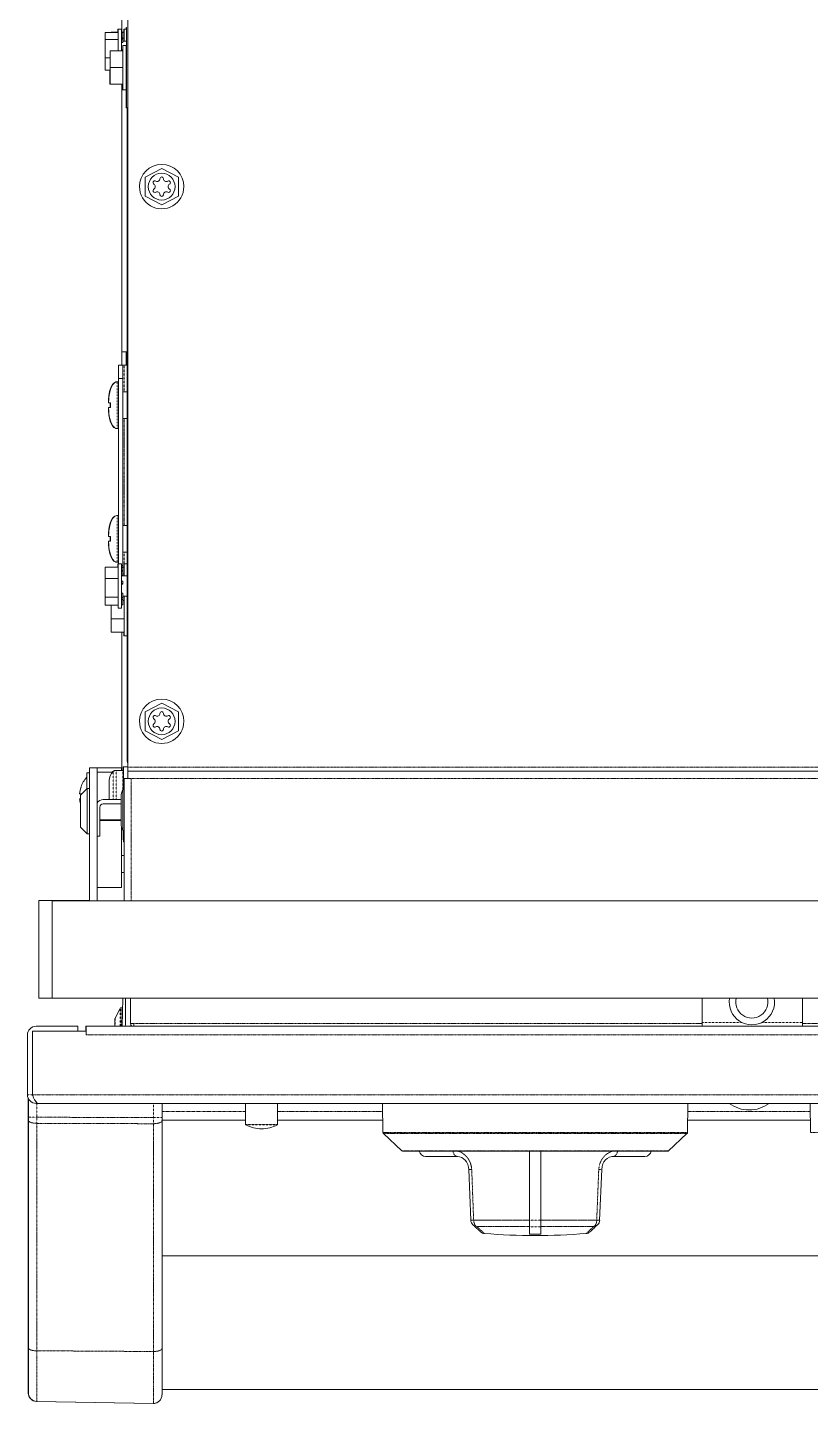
# Model space of a CAD drawing. Header units: millimetres. Extents: x 60499 to 556746, y 248297 to 497145.
# Drawn here: x 155052 to 161204, y 472501 to 483307 of the extents above; entities that cross this region are included whole.
import ezdxf

# ---------------------------------------------------------------- set-up
doc = ezdxf.new("R2010")
doc.units = ezdxf.units.MM
doc.linetypes.add('PHANTOM', pattern=[20, 10, -2, 2, -2, 2, -2])

msp = doc.modelspace()

# ---------------------------------------------------------------- linework, layer by layer
at = {"color": 7, "lineweight": 13, "ltscale": 0.03937}
for p, q in [((155841, 477497), (155841, 489141)), ((155841, 477497), (155841, 489141)), ((155794, 483269), (155794, 485513)), ((155794, 480760), (155794, 482861)), ((155835, 480655), (155835, 482677)), ((155836, 478052), (155836, 482677)), ((155768, 480550), (155768, 479094)), ((155801, 479081), (155801, 480550)), ((155794, 477473), (155794, 478557)), ((155539, 477493), (155539, 476452)), ((155598, 476448), (155598, 477493)), ((155811, 476448), (155811, 477408)), ((155841, 477467), (178970, 477467)), ((155140, 476452), (155140, 475684)), ((155245, 475684), (155245, 476452)), ((155245, 476448), (155245, 475684)), ((155245, 476448), (179600, 476448)), ((155245, 475684), (179600, 475684)), ((155512, 475464), (179366, 475464)), ((155120, 474858), (179756, 474858)), ((155058, 472938), (155058, 474725)), ((155059, 472938), (155059, 474725)), ((156109, 474722), (156109, 472933)), ((157017, 474725), (157843, 474725)), ((160239, 474725), (161202, 474725)), ((158002, 474482), (160080, 474482)), ((178785, 473661), (156109, 473661)), ((178785, 472611), (156109, 472611)), ((178784, 472611), (156109, 472611)), ((155123, 472517), (156040, 472501)), ((155124, 472517), (156041, 472501))]:
    msp.add_line(p, q, dxfattribs=at)
at = {"color": 7, "lineweight": 13, "ltscale": 0.001613}
for p, q in [((155661, 483213), (155661, 483267)), ((155662, 483213), (155662, 483267))]:
    msp.add_line(p, q, dxfattribs=at)
at = {"color": 7, "lineweight": 13, "ltscale": 4.93508e-05}
for p, q in [((155662, 483267), (155661, 483267)), ((155710, 483268), (155708, 483268)), ((155828, 483307), (155829, 483307)), ((155662, 483068), (155661, 483068)), ((155700, 482861), (155699, 482861)), ((155828, 482677), (155829, 482677)), ((155662, 479069), (155661, 479069)), ((155710, 479070), (155708, 479070)), ((155836, 478051), (155835, 478051))]:
    msp.add_line(p, q, dxfattribs=at)
at = {"color": 7, "lineweight": 13, "ltscale": 0.003}
for p, q in [((155763, 483267), (155662, 483267)), ((155763, 483213), (155662, 483213)), ((155801, 483123), (155700, 483123)), ((155801, 482992), (155700, 482992)), ((155801, 482861), (155700, 482861)), ((155763, 479069), (155662, 479069)), ((155763, 478980), (155662, 478980)), ((155763, 478834), (155662, 478834)), ((155763, 478771), (155662, 478771)), ((155810, 478662), (155710, 478662)), ((155809, 478557), (155708, 478557)), ((155810, 478557), (155710, 478557))]:
    msp.add_line(p, q, dxfattribs=at)
at = {"color": 7, "lineweight": 13, "ltscale": 4.42144e-05}
msp.add_line((155708, 483267), (155708, 483268), dxfattribs=at)
at = {"color": 7, "lineweight": 13, "ltscale": 5.15435e-05}
msp.add_line((155710, 483267), (155710, 483269), dxfattribs=at)
at = {"color": 7, "lineweight": 13, "ltscale": 0.001592}
for p, q in [((155763, 483269), (155710, 483269)), ((155763, 479070), (155710, 479070))]:
    msp.add_line(p, q, dxfattribs=at)
at = {"color": 7, "lineweight": 13, "ltscale": 0.000725093}
msp.add_line((155761, 483293), (155761, 483269), dxfattribs=at)
at = {"color": 7, "lineweight": 13, "ltscale": 4.89603e-05}
for p, q in [((155763, 483293), (155761, 483293)), ((155810, 483295), (155809, 483295)), ((155662, 483213), (155661, 483213)), ((155763, 479094), (155761, 479094)), ((155662, 478980), (155661, 478980)), ((155662, 478834), (155661, 478834)), ((155710, 478661), (155708, 478661))]:
    msp.add_line(p, q, dxfattribs=at)
at = {"color": 7, "lineweight": 13, "ltscale": 0.005074}
msp.add_line((155763, 483293), (155763, 483123), dxfattribs=at)
at = {"color": 7, "lineweight": 13, "ltscale": 0.000762489}
for p, q in [((155789, 483293), (155763, 483293)), ((155827, 483166), (155801, 483166)), ((155827, 482818), (155801, 482818)), ((155789, 479094), (155763, 479094)), ((155836, 479096), (155810, 479096)), ((155789, 478747), (155763, 478747)), ((155834, 478530), (155809, 478530)), ((155836, 478530), (155810, 478530))]:
    msp.add_line(p, q, dxfattribs=at)
at = {"color": 7, "lineweight": 13, "ltscale": 1.36969e-05}
for p, q in [((155789, 483293), (155789, 483293)), ((155836, 479096), (155836, 479096))]:
    msp.add_line(p, q, dxfattribs=at)
at = {"color": 7, "lineweight": 13, "ltscale": 0.001778}
for p, q in [((155789, 483233), (155789, 483293)), ((155836, 479036), (155836, 479096))]:
    msp.add_line(p, q, dxfattribs=at)
at = {"color": 7, "lineweight": 13, "ltscale": 0.000645074}
for p, q in [((155810, 483269), (155789, 483269)), ((155810, 479070), (155789, 479070))]:
    msp.add_line(p, q, dxfattribs=at)
at = {"color": 7, "lineweight": 13, "ltscale": 0.000375012}
for p, q in [((155789, 483267), (155801, 483267)), ((155801, 483267), (155789, 483267)), ((155789, 483225), (155801, 483225)), ((155801, 483223), (155789, 483223)), ((155789, 483216), (155801, 483216)), ((155789, 483189), (155801, 483189)), ((155801, 483131), (155789, 483131)), ((155789, 479067), (155801, 479067)), ((155801, 479042), (155789, 479042)), ((155789, 479038), (155801, 479038)), ((155789, 479005), (155801, 479005)), ((155801, 478959), (155789, 478959)), ((155789, 478940), (155801, 478940)), ((155789, 478935), (155801, 478935)), ((155801, 478865), (155789, 478865)), ((155789, 478831), (155801, 478831)), ((155801, 478816), (155789, 478816)), ((155789, 478774), (155801, 478774))]:
    msp.add_line(p, q, dxfattribs=at)
at = {"color": 7, "lineweight": 13, "ltscale": 0.003282}
msp.add_line((155789, 483123), (155789, 483233), dxfattribs=at)
at = {"color": 7, "lineweight": 13, "ltscale": 0.001247}
msp.add_line((155801, 483267), (155801, 483225), dxfattribs=at)
at = {"color": 7, "lineweight": 13, "ltscale": 1.56192e-06}
msp.add_line((155801, 483267), (155801, 483267), dxfattribs=at)
at = {"color": 7, "lineweight": 13, "ltscale": 0.000237052}
for p, q in [((155809, 483295), (155809, 483287)), ((155810, 483295), (155810, 483287))]:
    msp.add_line(p, q, dxfattribs=at)
at = {"color": 7, "lineweight": 13, "ltscale": 0.000550037}
msp.add_line((155809, 483269), (155809, 483287), dxfattribs=at)
at = {"color": 7, "lineweight": 13, "ltscale": 0.00056034}
msp.add_line((155829, 483295), (155810, 483295), dxfattribs=at)
at = {"color": 7, "lineweight": 13, "ltscale": 0.002637}
msp.add_line((155810, 483199), (155810, 483287), dxfattribs=at)
at = {"color": 7, "lineweight": 13, "ltscale": 0.000331368}
msp.add_line((155828, 483307), (155828, 483295), dxfattribs=at)
at = {"color": 7, "lineweight": 13, "ltscale": 0.01875}
msp.add_line((155829, 483307), (155829, 482677), dxfattribs=at)
at = {"color": 7, "lineweight": 13, "ltscale": 0.00429}
for p, q in [((155661, 483068), (155661, 483213)), ((155662, 483069), (155662, 483213))]:
    msp.add_line(p, q, dxfattribs=at)
at = {"color": 7, "lineweight": 13, "ltscale": 0.0039}
for p, q in [((155700, 482992), (155700, 483123)), ((155700, 482861), (155700, 482992))]:
    msp.add_line(p, q, dxfattribs=at)
at = {"color": 7, "lineweight": 13, "ltscale": 4.86599e-05}
msp.add_line((155801, 483225), (155801, 483223), dxfattribs=at)
at = {"color": 7, "lineweight": 13, "ltscale": 0.000269732}
for p, q in [((155810, 483224), (155801, 483224)), ((155810, 479016), (155801, 479016))]:
    msp.add_line(p, q, dxfattribs=at)
at = {"color": 7, "lineweight": 13, "ltscale": 0.000216386}
msp.add_line((155801, 483223), (155801, 483216), dxfattribs=at)
at = {"color": 7, "lineweight": 13, "ltscale": 0.000817126}
msp.add_line((155801, 483189), (155801, 483216), dxfattribs=at)
at = {"color": 7, "lineweight": 13, "ltscale": 0.000830072}
msp.add_line((155801, 483199), (155829, 483199), dxfattribs=at)
at = {"color": 7, "lineweight": 13, "ltscale": 0.01035}
msp.add_line((155801, 483166), (155801, 482818), dxfattribs=at)
at = {"color": 7, "lineweight": 13, "ltscale": 0.001516}
msp.add_line((155827, 483115), (155827, 483166), dxfattribs=at)
at = {"color": 7, "lineweight": 13, "ltscale": 7.50024e-05}
for p, q in [((155827, 483140), (155829, 483140)), ((155829, 483103), (155827, 483103)), ((155827, 483096), (155829, 483096)), ((155827, 483067), (155829, 483067)), ((155829, 483013), (155827, 483013)), ((155827, 482992), (155829, 482992)), ((155829, 482923), (155827, 482923)), ((155827, 482887), (155829, 482887)), ((155827, 482886), (155829, 482886)), ((155827, 482844), (155829, 482844))]:
    msp.add_line(p, q, dxfattribs=at)
at = {"color": 7, "lineweight": 13, "ltscale": 0.00288}
for p, q in [((155661, 482972), (155661, 483068)), ((155662, 482972), (155662, 483069))]:
    msp.add_line(p, q, dxfattribs=at)
at = {"color": 7, "lineweight": 13, "ltscale": 0.00113}
for p, q in [((155700, 483069), (155662, 483069)), ((155699, 482972), (155661, 482972)), ((155700, 482972), (155662, 482972))]:
    msp.add_line(p, q, dxfattribs=at)
at = {"color": 7, "lineweight": 13, "ltscale": 0.003659}
for p, q in [((155827, 482992), (155827, 483115)), ((155827, 482869), (155827, 482992))]:
    msp.add_line(p, q, dxfattribs=at)
at = {"color": 7, "lineweight": 13, "ltscale": 0.003316}
msp.add_line((155699, 482861), (155699, 482972), dxfattribs=at)
at = {"color": 7, "lineweight": 13, "ltscale": 0.001282}
msp.add_line((155799, 482861), (155799, 482818), dxfattribs=at)
at = {"color": 7, "lineweight": 13, "ltscale": 0.000762519}
msp.add_line((155825, 482818), (155799, 482818), dxfattribs=at)
at = {"color": 7, "lineweight": 13, "ltscale": 7.80962e-06}
msp.add_line((155825, 482818), (155825, 482818), dxfattribs=at)
at = {"color": 7, "lineweight": 13, "ltscale": 0.001515}
msp.add_line((155827, 482818), (155827, 482869), dxfattribs=at)
at = {"color": 7, "lineweight": 13, "ltscale": 2.60421e-05}
msp.add_line((155827, 482844), (155828, 482844), dxfattribs=at)
at = {"color": 7, "lineweight": 13, "ltscale": 0.004982}
msp.add_line((155828, 482844), (155828, 482677), dxfattribs=at)
at = {"color": 7, "lineweight": 13, "ltscale": 0.000345215}
msp.add_line((155829, 482677), (155841, 482677), dxfattribs=at)
at = {"color": 7, "lineweight": 13, "ltscale": 0.004405}
for p, q in [((156106, 482200), (155975, 482131)), ((156237, 482131), (156106, 482200)), ((155975, 482131), (155975, 481983)), ((155975, 482131), (155975, 481983)), ((156237, 481983), (156237, 482131)), ((155975, 481983), (156106, 481914)), ((156106, 481914), (156237, 481983)), ((156106, 478000), (155975, 477932)), ((156237, 477932), (156106, 478000)), ((155975, 477932), (155975, 477784)), ((155975, 477932), (155975, 477784)), ((156237, 477784), (156237, 477932)), ((155975, 477784), (156106, 477715)), ((156106, 477715), (156237, 477784))]:
    msp.add_line(p, q, dxfattribs=at)
at = {"color": 7, "lineweight": 13, "ltscale": 0.003125}
for p, q in [((155794, 480760), (155794, 480655)), ((155827, 480760), (155827, 480655)), ((155768, 480655), (155768, 480550)), ((155801, 480655), (155801, 480550)), ((155788, 477161), (155788, 477266)), ((155788, 477161), (155788, 477056)), ((155245, 476452), (155140, 476452)), ((155140, 475684), (155245, 475684))]:
    msp.add_line(p, q, dxfattribs=at)
at = {"color": 7, "lineweight": 13, "ltscale": 0.001225}
msp.add_line((155835, 480760), (155794, 480760), dxfattribs=at)
at = {"color": 7, "lineweight": 13, "ltscale": 0.000989989}
for p, q in [((155768, 480655), (155801, 480655)), ((155768, 480550), (155801, 480550))]:
    msp.add_line(p, q, dxfattribs=at)
at = {"color": 7, "lineweight": 13, "ltscale": 0.000256276}
msp.add_line((155810, 480655), (155801, 480655), dxfattribs=at)
at = {"color": 7, "lineweight": 13, "ltscale": 0.000791925}
msp.add_line((155836, 480655), (155810, 480655), dxfattribs=at)
at = {"color": 7, "linetype": 'PHANTOM', "lineweight": 13, "ltscale": 0.00625}
msp.add_line((155810, 480445), (155810, 480655), dxfattribs=at)
at = {"color": 7, "lineweight": 13, "ltscale": 1.4598e-05}
for p, q in [((155702, 480464), (155702, 480464)), ((155703, 480464), (155704, 480464)), ((155702, 480216), (155702, 480216)), ((155704, 480217), (155703, 480217)), ((155702, 479414), (155702, 479414)), ((155703, 479415), (155704, 479415)), ((155702, 479167), (155702, 479167)), ((155704, 479167), (155703, 479167))]:
    msp.add_line(p, q, dxfattribs=at)
at = {"color": 7, "lineweight": 13, "ltscale": 0.0003572}
for p, q in [((155768, 480524), (155756, 480524)), ((155768, 480157), (155756, 480157)), ((155768, 479474), (155756, 479474)), ((155768, 479107), (155756, 479107))]:
    msp.add_line(p, q, dxfattribs=at)
at = {"color": 7, "linetype": 'PHANTOM', "lineweight": 13, "ltscale": 0.010925}
for p, q in [((155756, 480524), (155756, 480157)), ((155756, 479474), (155756, 479107))]:
    msp.add_line(p, q, dxfattribs=at)
at = {"color": 7, "lineweight": 13, "ltscale": 0.001048}
for p, q in [((155801, 480445), (155836, 480445)), ((155801, 480236), (155836, 480236)), ((155801, 479396), (155836, 479396)), ((155801, 479186), (155836, 479186))]:
    msp.add_line(p, q, dxfattribs=at)
at = {"color": 7, "lineweight": 13, "ltscale": 4.93808e-05}
msp.add_line((155687, 480359), (155689, 480359), dxfattribs=at)
at = {"color": 7, "lineweight": 13, "ltscale": 4.89903e-05}
for p, q in [((155689, 480321), (155687, 480321)), ((155689, 479272), (155687, 479272))]:
    msp.add_line(p, q, dxfattribs=at)
at = {"color": 7, "lineweight": 13, "ltscale": 0.000445929}
for p, q in [((155689, 480359), (155704, 480359)), ((155704, 480322), (155689, 480322)), ((155689, 479310), (155704, 479310)), ((155704, 479272), (155689, 479272))]:
    msp.add_line(p, q, dxfattribs=at)
at = {"color": 7, "linetype": 'PHANTOM', "lineweight": 13, "ltscale": 0.03937}
for p, q in [((155810, 479396), (155810, 480236)), ((155811, 477408), (155811, 476448)), ((178969, 477497), (155841, 477497)), ((155867, 477408), (178944, 477408)), ((155867, 477408), (155867, 476448)), ((160353, 475484), (155888, 475484)), ((173737, 475484), (161140, 475484)), ((155512, 475395), (179366, 475395)), ((155092, 474926), (179785, 474926)), ((156041, 474746), (155124, 474749)), ((155124, 472915), (155124, 474701)), ((156041, 474698), (155124, 474701)), ((156041, 474698), (156041, 472909)), ((157017, 474793), (157842, 474793)), ((160240, 474793), (161201, 474793)), ((160237, 474630), (157844, 474630)), ((160233, 474621), (157848, 474621)), ((163597, 474630), (161204, 474630)), ((157993, 474486), (160088, 474486)), ((155124, 472915), (156041, 472909))]:
    msp.add_line(p, q, dxfattribs=at)
at = {"color": 7, "linetype": 'PHANTOM', "lineweight": 13, "ltscale": 9.0111e-06}
for p, q in [((155754, 480157), (155754, 480157)), ((155754, 479107), (155754, 479107))]:
    msp.add_line(p, q, dxfattribs=at)
at = {"color": 7, "lineweight": 13, "ltscale": 0.000406551}
for p, q in [((155768, 480157), (155754, 480157)), ((155768, 479107), (155754, 479107))]:
    msp.add_line(p, q, dxfattribs=at)
at = {"color": 7, "lineweight": 13, "ltscale": 4.9381e-05}
msp.add_line((155687, 479309), (155689, 479309), dxfattribs=at)
at = {"color": 7, "linetype": 'PHANTOM', "lineweight": 13, "ltscale": 0.003447}
msp.add_line((155810, 479070), (155810, 479186), dxfattribs=at)
at = {"color": 7, "lineweight": 13, "ltscale": 0.002664}
for p, q in [((155661, 478980), (155661, 479069)), ((155662, 478980), (155662, 479069))]:
    msp.add_line(p, q, dxfattribs=at)
at = {"color": 7, "lineweight": 13, "ltscale": 8.04991e-06}
msp.add_line((155708, 479069), (155708, 479070), dxfattribs=at)
at = {"color": 7, "lineweight": 13, "ltscale": 1.52588e-05}
msp.add_line((155710, 479069), (155710, 479070), dxfattribs=at)
at = {"color": 7, "lineweight": 13, "ltscale": 0.00071452}
msp.add_line((155761, 479094), (155761, 479070), dxfattribs=at)
at = {"color": 7, "lineweight": 13, "ltscale": 0.001054}
for p, q in [((155763, 479094), (155763, 479059)), ((155789, 479059), (155789, 479094))]:
    msp.add_line(p, q, dxfattribs=at)
at = {"color": 7, "lineweight": 13, "ltscale": 0.009296}
msp.add_line((155763, 478747), (155763, 479059), dxfattribs=at)
at = {"color": 7, "lineweight": 13, "ltscale": 0.000372218}
msp.add_line((155789, 479081), (155801, 479081), dxfattribs=at)
at = {"color": 7, "lineweight": 13, "ltscale": 0.00342}
msp.add_line((155789, 478944), (155789, 479059), dxfattribs=at)
at = {"color": 7, "lineweight": 13, "ltscale": 0.000322237}
msp.add_line((155801, 479081), (155801, 479070), dxfattribs=at)
at = {"color": 7, "lineweight": 13, "ltscale": 0.000727976}
msp.add_line((155801, 479067), (155801, 479042), dxfattribs=at)
at = {"color": 7, "lineweight": 13, "ltscale": 0.000127357}
msp.add_line((155801, 479042), (155801, 479038), dxfattribs=at)
at = {"color": 7, "lineweight": 13, "ltscale": 0.000995426}
msp.add_line((155801, 479038), (155801, 479005), dxfattribs=at)
at = {"color": 7, "lineweight": 13, "ltscale": 0.002874}
msp.add_line((155810, 479096), (155810, 479000), dxfattribs=at)
at = {"color": 7, "lineweight": 13, "ltscale": 1.28558e-05}
for p, q in [((155836, 479070), (155836, 479070)), ((155836, 479070), (155836, 479070)), ((155836, 479028), (155836, 479028)), ((155836, 479026), (155836, 479026)), ((155836, 479019), (155836, 479019))]:
    msp.add_line(p, q, dxfattribs=at)
at = {"color": 7, "lineweight": 13, "ltscale": 0.001083}
msp.add_line((155836, 479000), (155836, 479036), dxfattribs=at)
at = {"color": 7, "lineweight": 13, "ltscale": 0.004344}
for p, q in [((155661, 478834), (155661, 478980)), ((155662, 478834), (155662, 478980))]:
    msp.add_line(p, q, dxfattribs=at)
at = {"color": 7, "lineweight": 13, "ltscale": 0.00142}
msp.add_line((155789, 479000), (155836, 479000), dxfattribs=at)
at = {"color": 7, "lineweight": 13, "ltscale": 0.003831}
msp.add_line((155789, 478815), (155789, 478944), dxfattribs=at)
at = {"color": 7, "lineweight": 13, "ltscale": 0.00014622}
msp.add_line((155801, 479000), (155801, 479005), dxfattribs=at)
at = {"color": 7, "lineweight": 13, "ltscale": 0.000540305}
msp.add_line((155801, 478959), (155801, 478940), dxfattribs=at)
at = {"color": 7, "lineweight": 13, "ltscale": 0.000169288}
msp.add_line((155801, 478940), (155801, 478935), dxfattribs=at)
at = {"color": 7, "lineweight": 13, "ltscale": 0.001868}
for p, q in [((155661, 478771), (155661, 478834)), ((155662, 478771), (155662, 478834))]:
    msp.add_line(p, q, dxfattribs=at)
at = {"color": 7, "lineweight": 13, "ltscale": 0.001998}
msp.add_line((155789, 478748), (155789, 478815), dxfattribs=at)
at = {"color": 7, "lineweight": 13, "ltscale": 0.001003}
msp.add_line((155801, 478865), (155801, 478831), dxfattribs=at)
at = {"color": 7, "lineweight": 13, "ltscale": 0.001045}
msp.add_line((155801, 478841), (155836, 478841), dxfattribs=at)
at = {"color": 7, "lineweight": 13, "ltscale": 0.00045464}
msp.add_line((155801, 478831), (155801, 478816), dxfattribs=at)
at = {"color": 7, "lineweight": 13, "ltscale": 0.001244}
msp.add_line((155801, 478816), (155801, 478774), dxfattribs=at)
at = {"color": 7, "lineweight": 13, "ltscale": 0.000269912}
msp.add_line((155810, 478807), (155801, 478807), dxfattribs=at)
at = {"color": 7, "lineweight": 13, "ltscale": 0.009247}
msp.add_line((155810, 478530), (155810, 478841), dxfattribs=at)
at = {"color": 7, "lineweight": 13, "ltscale": 0.001675}
msp.add_line((155836, 478785), (155836, 478841), dxfattribs=at)
at = {"color": 7, "lineweight": 13, "ltscale": 1.26756e-05}
for p, q in [((155836, 478805), (155836, 478805)), ((155836, 478798), (155836, 478798)), ((155836, 478796), (155836, 478796)), ((155836, 478784), (155836, 478784)), ((155836, 478773), (155836, 478773)), ((155836, 478753), (155836, 478753)), ((155836, 478687), (155836, 478687)), ((155836, 478660), (155836, 478660)), ((155836, 478625), (155836, 478625)), ((155836, 478613), (155836, 478613)), ((155836, 478573), (155836, 478573)), ((155836, 478562), (155836, 478562))]:
    msp.add_line(p, q, dxfattribs=at)
at = {"color": 7, "lineweight": 13, "ltscale": 0.001457}
msp.add_line((155710, 478771), (155661, 478771), dxfattribs=at)
at = {"color": 7, "lineweight": 13, "ltscale": 0.003275}
msp.add_line((155708, 478661), (155708, 478771), dxfattribs=at)
at = {"color": 7, "lineweight": 13, "ltscale": 0.003268}
msp.add_line((155710, 478662), (155710, 478771), dxfattribs=at)
at = {"color": 7, "lineweight": 13, "ltscale": 4.76987e-05}
msp.add_line((155789, 478747), (155789, 478748), dxfattribs=at)
at = {"color": 7, "lineweight": 13, "ltscale": 0.003945}
msp.add_line((155836, 478652), (155836, 478785), dxfattribs=at)
at = {"color": 7, "lineweight": 13, "ltscale": 0.003109}
for p, q in [((155708, 478557), (155708, 478661)), ((155710, 478557), (155710, 478662))]:
    msp.add_line(p, q, dxfattribs=at)
at = {"color": 7, "lineweight": 13, "ltscale": 0.003038}
msp.add_line((155836, 478550), (155836, 478652), dxfattribs=at)
at = {"color": 7, "lineweight": 13, "ltscale": 1.25254e-05}
msp.add_line((155836, 478625), (155836, 478625), dxfattribs=at)
at = {"color": 7, "lineweight": 13, "ltscale": 0.000802468}
msp.add_line((155809, 478530), (155809, 478557), dxfattribs=at)
at = {"color": 7, "lineweight": 13, "ltscale": 7.92976e-06}
msp.add_line((155834, 478530), (155834, 478530), dxfattribs=at)
at = {"color": 7, "lineweight": 13, "ltscale": 0.014261}
msp.add_line((155835, 478051), (155835, 478530), dxfattribs=at)
at = {"color": 7, "lineweight": 13, "ltscale": 0.000588485}
msp.add_line((155836, 478530), (155836, 478550), dxfattribs=at)
at = {"color": 7, "lineweight": 13, "ltscale": 0.013344}
for p, q in [((155835, 477603), (155835, 478051)), ((155836, 477603), (155836, 478052))]:
    msp.add_line(p, q, dxfattribs=at)
at = {"color": 7, "lineweight": 13, "ltscale": 0.00013018}
msp.add_line((155841, 478052), (155836, 478052), dxfattribs=at)
at = {"color": 7, "lineweight": 13, "ltscale": 0.004899}
msp.add_line((155836, 477882), (155836, 477717), dxfattribs=at)
at = {"color": 7, "lineweight": 13, "ltscale": 0.005036}
msp.add_line((155836, 477717), (155836, 477548), dxfattribs=at)
at = {"color": 7, "lineweight": 13, "ltscale": 0.000136128}
msp.add_line((155836, 477548), (155836, 477543), dxfattribs=at)
at = {"color": 7, "lineweight": 13, "ltscale": 0.003787}
msp.add_line((155517, 477454), (155517, 477327), dxfattribs=at)
at = {"color": 7, "lineweight": 13, "ltscale": 0.000675021}
msp.add_line((155539, 477454), (155517, 477454), dxfattribs=at)
at = {"color": 7, "lineweight": 13, "ltscale": 0.00175}
msp.add_line((155539, 477493), (155598, 477493), dxfattribs=at)
at = {"color": 7, "lineweight": 13, "ltscale": 0.003663}
msp.add_line((155539, 477454), (155539, 477331), dxfattribs=at)
at = {"color": 7, "lineweight": 13, "ltscale": 0.00575}
for p, q in [((155598, 477493), (155791, 477493)), ((155598, 476553), (155791, 476553))]:
    msp.add_line(p, q, dxfattribs=at)
at = {"color": 7, "lineweight": 13, "ltscale": 0.003595}
msp.add_line((155719, 477458), (155598, 477458), dxfattribs=at)
at = {"color": 7, "linetype": 'PHANTOM', "lineweight": 13, "ltscale": 3.95287e-05}
msp.add_line((155722, 477461), (155722, 477463), dxfattribs=at)
at = {"color": 7, "linetype": 'PHANTOM', "lineweight": 13, "ltscale": 0.006521}
msp.add_line((155724, 477244), (155724, 477463), dxfattribs=at)
at = {"color": 7, "linetype": 'PHANTOM', "lineweight": 13, "ltscale": 0.006812}
msp.add_line((155749, 477244), (155749, 477473), dxfattribs=at)
at = {"color": 7, "lineweight": 13, "ltscale": 0.001538}
msp.add_line((155749, 477473), (155801, 477473), dxfattribs=at)
at = {"color": 7, "lineweight": 13, "ltscale": 0.000619603}
msp.add_line((155791, 477493), (155791, 477473), dxfattribs=at)
at = {"color": 7, "linetype": 'PHANTOM', "lineweight": 13, "ltscale": 0.004531}
msp.add_line((155801, 477321), (155801, 477473), dxfattribs=at)
at = {"color": 7, "lineweight": 13, "ltscale": 0.000855694}
msp.add_line((155803, 477472), (155803, 477501), dxfattribs=at)
at = {"color": 7, "lineweight": 13, "ltscale": 4.84797e-05}
msp.add_line((155803, 477501), (155805, 477501), dxfattribs=at)
at = {"color": 7, "lineweight": 13, "ltscale": 0.00535}
msp.add_line((155805, 477321), (155805, 477501), dxfattribs=at)
at = {"color": 7, "lineweight": 13, "ltscale": 0.00107}
msp.add_line((155805, 477501), (155841, 477501), dxfattribs=at)
at = {"color": 7, "lineweight": 13, "ltscale": 0.004387}
msp.add_line((155805, 477321), (155805, 477469), dxfattribs=at)
at = {"color": 7, "lineweight": 13, "ltscale": 0.000644804}
msp.add_line((155833, 477408), (155811, 477408), dxfattribs=at)
at = {"color": 7, "lineweight": 13, "ltscale": 3.66451e-06}
msp.add_line((155811, 477408), (155811, 477408), dxfattribs=at)
at = {"color": 7, "lineweight": 13, "ltscale": 0.001018}
msp.add_line((155867, 477408), (155833, 477408), dxfattribs=at)
at = {"color": 7, "lineweight": 13, "ltscale": 3.36414e-06}
for p, q in [((155841, 477467), (155841, 477467)), ((155841, 477437), (155841, 477437))]:
    msp.add_line(p, q, dxfattribs=at)
at = {"color": 7, "lineweight": 13, "ltscale": 0.000775014}
msp.add_line((155841, 477408), (155867, 477408), dxfattribs=at)
at = {"color": 7, "lineweight": 13, "ltscale": 0.00034918}
msp.add_line((155473, 477288), (155461, 477288), dxfattribs=at)
at = {"color": 7, "lineweight": 13, "ltscale": 0.002227}
for p, q in [((155468, 477278), (155521, 477331)), ((155468, 477027), (155521, 476974))]:
    msp.add_line(p, q, dxfattribs=at)
at = {"color": 7, "lineweight": 13, "ltscale": 2.56816e-05}
msp.add_line((155473, 477342), (155472, 477342), dxfattribs=at)
at = {"color": 7, "lineweight": 13, "ltscale": 0.000550007}
for p, q in [((155539, 477331), (155521, 477331)), ((155539, 476974), (155521, 476974))]:
    msp.add_line(p, q, dxfattribs=at)
at = {"color": 7, "lineweight": 13, "ltscale": 0.010625}
for p, q in [((155521, 477331), (155521, 476974)), ((155539, 477331), (155539, 476974))]:
    msp.add_line(p, q, dxfattribs=at)
at = {"color": 7, "lineweight": 13, "ltscale": 1.24608e-06}
msp.add_line((155693, 477393), (155693, 477393), dxfattribs=at)
at = {"color": 7, "lineweight": 13, "ltscale": 0.000405019}
msp.add_line((155693, 477379), (155693, 477393), dxfattribs=at)
at = {"color": 7, "lineweight": 13, "ltscale": 0.000968633}
msp.add_line((155693, 477360), (155693, 477393), dxfattribs=at)
at = {"color": 7, "lineweight": 13, "ltscale": 0.000904474}
for p, q in [((155693, 477349), (155693, 477379)), ((155693, 477254), (155693, 477284))]:
    msp.add_line(p, q, dxfattribs=at)
at = {"color": 7, "lineweight": 13, "ltscale": 0.002269}
for p, q in [((155693, 477284), (155693, 477360)), ((155693, 477272), (155693, 477349))]:
    msp.add_line(p, q, dxfattribs=at)
at = {"color": 7, "lineweight": 13, "ltscale": 0.004787}
msp.add_line((155801, 477321), (155801, 477161), dxfattribs=at)
at = {"color": 7, "lineweight": 13, "ltscale": 0.000298988}
for p, q in [((155801, 477321), (155811, 477321)), ((155801, 477000), (155811, 477000))]:
    msp.add_line(p, q, dxfattribs=at)
at = {"color": 7, "lineweight": 13, "ltscale": 0.000202179}
msp.add_line((155461, 477250), (155468, 477250), dxfattribs=at)
at = {"color": 7, "lineweight": 13, "ltscale": 0.007475}
msp.add_line((155468, 477278), (155468, 477027), dxfattribs=at)
at = {"color": 7, "lineweight": 13, "ltscale": 0.006775}
msp.add_line((155620, 476957), (155620, 477184), dxfattribs=at)
at = {"color": 7, "lineweight": 13, "ltscale": 0.00423}
msp.add_line((155788, 477244), (155646, 477244), dxfattribs=at)
at = {"color": 7, "lineweight": 13, "ltscale": 0.004231}
msp.add_line((155646, 477211), (155788, 477211), dxfattribs=at)
at = {"color": 7, "lineweight": 13, "ltscale": 0.000839954}
msp.add_line((155693, 477244), (155693, 477272), dxfattribs=at)
at = {"color": 7, "lineweight": 13, "ltscale": 0.000285472}
msp.add_line((155693, 477244), (155693, 477254), dxfattribs=at)
at = {"color": 7, "lineweight": 13, "ltscale": 0.005006}
msp.add_line((155788, 477085), (155620, 477085), dxfattribs=at)
at = {"color": 7, "lineweight": 13, "ltscale": 0.004979}
msp.add_line((155787, 477080), (155620, 477080), dxfattribs=at)
at = {"color": 7, "lineweight": 13, "ltscale": 0.000150065}
msp.add_line((155787, 477085), (155787, 477080), dxfattribs=at)
at = {"color": 7, "lineweight": 13, "ltscale": 0.004788}
msp.add_line((155801, 477161), (155801, 477000), dxfattribs=at)
at = {"color": 7, "lineweight": 13, "ltscale": 0.014145}
msp.add_line((155791, 477028), (155791, 476553), dxfattribs=at)
at = {"color": 7, "lineweight": 13, "ltscale": 7.89372e-05}
msp.add_line((155794, 477016), (155794, 477019), dxfattribs=at)
at = {"color": 7, "lineweight": 13, "ltscale": 2.36691e-05}
msp.add_line((155794, 477016), (155794, 477016), dxfattribs=at)
at = {"color": 7, "lineweight": 13, "ltscale": 0.001807}
msp.add_line((155803, 476939), (155803, 477000), dxfattribs=at)
at = {"color": 7, "lineweight": 13, "ltscale": 0.0018}
msp.add_line((155805, 476939), (155805, 477000), dxfattribs=at)
at = {"color": 7, "lineweight": 13, "ltscale": 0.000657059}
msp.add_line((155598, 476957), (155620, 476957), dxfattribs=at)
at = {"color": 7, "linetype": 'PHANTOM', "lineweight": 13, "ltscale": 4.89603e-05}
msp.add_line((155803, 476939), (155805, 476939), dxfattribs=at)
at = {"color": 7, "linetype": 'PHANTOM', "lineweight": 13, "ltscale": 0.000182685}
msp.add_line((155805, 476939), (155811, 476939), dxfattribs=at)
at = {"color": 7, "lineweight": 13, "ltscale": 0.000587463}
for p, q in [((155811, 476805), (155791, 476805)), ((155811, 476670), (155791, 476670))]:
    msp.add_line(p, q, dxfattribs=at)
at = {"color": 7, "lineweight": 13, "ltscale": 0.00875}
msp.add_line((155245, 476452), (155539, 476452), dxfattribs=at)
at = {"color": 7, "lineweight": 13, "ltscale": 0.0083}
for p, q in [((155140, 476417), (155140, 476138)), ((155140, 475997), (155140, 475718))]:
    msp.add_line(p, q, dxfattribs=at)
at = {"color": 7, "lineweight": 13, "ltscale": 0.006545}
msp.add_line((155795, 475464), (155802, 475684), dxfattribs=at)
at = {"color": 7, "lineweight": 13, "ltscale": 0.005937}
for p, q in [((155822, 475484), (155822, 475684)), ((155862, 475484), (155862, 475684))]:
    msp.add_line(p, q, dxfattribs=at)
at = {"color": 7, "lineweight": 13, "ltscale": 0.005692}
for p, q in [((160353, 475492), (160353, 475684)), ((161140, 475684), (161140, 475492))]:
    msp.add_line(p, q, dxfattribs=at)
at = {"color": 7, "lineweight": 13, "ltscale": 0.002582}
msp.add_line((155740, 475526), (155779, 475604), dxfattribs=at)
at = {"color": 7, "linetype": 'PHANTOM', "lineweight": 13, "ltscale": 0.004166}
msp.add_line((155779, 475464), (155779, 475604), dxfattribs=at)
at = {"color": 7, "lineweight": 13, "ltscale": 0.000384564}
msp.add_line((155800, 475609), (155787, 475609), dxfattribs=at)
at = {"color": 7, "linetype": 'PHANTOM', "lineweight": 13, "ltscale": 0.004304}
msp.add_line((155787, 475464), (155787, 475609), dxfattribs=at)
at = {"color": 7, "lineweight": 13, "ltscale": 0.00968}
for p, q in [((155120, 475464), (155446, 475464)), ((155120, 475424), (155446, 475424))]:
    msp.add_line(p, q, dxfattribs=at)
at = {"color": 7, "lineweight": 13, "ltscale": 0.001195}
for p, q in [((155446, 475464), (155446, 475424)), ((155511, 475464), (155511, 475424)), ((155512, 475424), (155512, 475464))]:
    msp.add_line(p, q, dxfattribs=at)
at = {"color": 7, "lineweight": 13, "ltscale": 3.00971e-05}
msp.add_line((155511, 475464), (155512, 475464), dxfattribs=at)
at = {"color": 7, "lineweight": 13, "ltscale": 0.001744}
msp.add_line((155739, 475523), (155739, 475464), dxfattribs=at)
at = {"color": 7, "linetype": 'PHANTOM', "lineweight": 13, "ltscale": 0.001857}
msp.add_line((155740, 475526), (155740, 475464), dxfattribs=at)
at = {"color": 7, "lineweight": 13, "ltscale": 0.000774984}
msp.add_line((155888, 475484), (155862, 475484), dxfattribs=at)
at = {"color": 7, "lineweight": 13, "ltscale": 0.000604945}
msp.add_line((155888, 475484), (155888, 475464), dxfattribs=at)
at = {"color": 7, "linetype": 'PHANTOM', "lineweight": 13, "ltscale": 0.009307}
msp.add_line((160353, 475492), (160665, 475492), dxfattribs=at)
at = {"color": 7, "lineweight": 13, "ltscale": 0.000850047}
for p, q in [((160353, 475464), (160353, 475492)), ((161140, 475464), (161140, 475492)), ((155512, 475424), (155512, 475395))]:
    msp.add_line(p, q, dxfattribs=at)
at = {"color": 7, "linetype": 'PHANTOM', "lineweight": 13, "ltscale": 0.009482}
msp.add_line((160821, 475492), (161140, 475492), dxfattribs=at)
at = {"color": 7, "lineweight": 13, "ltscale": 0.013955}
for p, q in [((155052, 475395), (155052, 474926)), ((155092, 475395), (155092, 474926))]:
    msp.add_line(p, q, dxfattribs=at)
at = {"color": 7, "lineweight": 13, "ltscale": 0.0125}
msp.add_line((155512, 475424), (155092, 475424), dxfattribs=at)
at = {"color": 7, "lineweight": 13, "ltscale": 0.014805}
msp.add_line((155092, 475424), (155092, 474926), dxfattribs=at)
at = {"color": 7, "linetype": 'PHANTOM', "lineweight": 13, "ltscale": 0.001195}
msp.add_line((155052, 474926), (155092, 474926), dxfattribs=at)
at = {"color": 7, "lineweight": 13, "ltscale": 0.003153}
msp.add_line((155057, 474899), (155057, 474793), dxfattribs=at)
at = {"color": 7, "lineweight": 13, "ltscale": 0.004439}
msp.add_line((155058, 474749), (155058, 474898), dxfattribs=at)
at = {"color": 7, "lineweight": 13, "ltscale": 0.004372}
msp.add_line((155059, 474749), (155059, 474896), dxfattribs=at)
at = {"color": 7, "lineweight": 13, "ltscale": 0.00034098}
msp.add_line((155120, 474858), (155120, 474869), dxfattribs=at)
at = {"color": 7, "linetype": 'PHANTOM', "lineweight": 13, "ltscale": 0.003228}
msp.add_line((155124, 474749), (155124, 474858), dxfattribs=at)
at = {"color": 7, "linetype": 'PHANTOM', "lineweight": 13, "ltscale": 0.003317}
msp.add_line((156041, 474858), (156041, 474746), dxfattribs=at)
at = {"color": 7, "lineweight": 13, "ltscale": 0.003317}
msp.add_line((156109, 474858), (156109, 474746), dxfattribs=at)
at = {"color": 7, "lineweight": 13, "ltscale": 0.004926}
for p, q in [((156765, 474692), (156765, 474858)), ((157017, 474692), (157017, 474858))]:
    msp.add_line(p, q, dxfattribs=at)
at = {"color": 7, "lineweight": 13, "ltscale": 0.00678}
for p, q in [((157844, 474630), (157840, 474858)), ((160237, 474630), (160241, 474858)), ((161204, 474630), (161200, 474858))]:
    msp.add_line(p, q, dxfattribs=at)
at = {"color": 7, "lineweight": 13, "ltscale": 0.000725573}
for p, q in [((155058, 474725), (155058, 474749)), ((155059, 474725), (155059, 474749)), ((156109, 474746), (156109, 474722))]:
    msp.add_line(p, q, dxfattribs=at)
at = {"color": 7, "linetype": 'PHANTOM', "lineweight": 13, "ltscale": 2.82648e-05}
msp.add_line((155059, 474749), (155058, 474749), dxfattribs=at)
at = {"color": 7, "linetype": 'PHANTOM', "lineweight": 13, "ltscale": 0.001941}
msp.add_line((155124, 474749), (155059, 474749), dxfattribs=at)
at = {"color": 7, "linetype": 'PHANTOM', "lineweight": 13, "ltscale": 0.001433}
for p, q in [((155124, 474701), (155124, 474749)), ((156041, 474746), (156041, 474698))]:
    msp.add_line(p, q, dxfattribs=at)
at = {"color": 7, "linetype": 'PHANTOM', "lineweight": 13, "ltscale": 0.002009}
msp.add_line((156041, 474746), (156109, 474746), dxfattribs=at)
at = {"color": 7, "linetype": 'PHANTOM', "lineweight": 13, "ltscale": 0.01954}
msp.add_line((156109, 474793), (156765, 474793), dxfattribs=at)
at = {"color": 7, "lineweight": 13, "ltscale": 0.01954}
msp.add_line((156109, 474725), (156765, 474725), dxfattribs=at)
at = {"color": 7, "linetype": 'PHANTOM', "lineweight": 13, "ltscale": 0.003747}
msp.add_line((156765, 474692), (156891, 474692), dxfattribs=at)
at = {"color": 7, "linetype": 'PHANTOM', "lineweight": 13, "ltscale": 0.003684}
msp.add_line((156767, 474689), (156891, 474689), dxfattribs=at)
at = {"color": 7, "linetype": 'PHANTOM', "lineweight": 13, "ltscale": 2.65827e-05}
msp.add_line((156891, 474692), (156892, 474692), dxfattribs=at)
at = {"color": 7, "linetype": 'PHANTOM', "lineweight": 13, "ltscale": 2.61322e-05}
msp.add_line((156891, 474689), (156892, 474689), dxfattribs=at)
at = {"color": 7, "linetype": 'PHANTOM', "lineweight": 13, "ltscale": 0.003723}
msp.add_line((156892, 474692), (157017, 474692), dxfattribs=at)
at = {"color": 7, "linetype": 'PHANTOM', "lineweight": 13, "ltscale": 0.003658}
msp.add_line((156892, 474689), (157015, 474689), dxfattribs=at)
at = {"color": 7, "lineweight": 13, "ltscale": 0.005906}
for p, q in [((157848, 474621), (157993, 474486)), ((160233, 474621), (160088, 474486))]:
    msp.add_line(p, q, dxfattribs=at)
at = {"color": 7, "lineweight": 13, "ltscale": 0.016151}
for p, q in [((158997, 474482), (158997, 473940)), ((159085, 474482), (159085, 473940))]:
    msp.add_line(p, q, dxfattribs=at)
at = {"color": 7, "lineweight": 13, "ltscale": 0.007428}
for p, q in [((158180, 474440), (158430, 474440)), ((159652, 474440), (159902, 474440))]:
    msp.add_line(p, q, dxfattribs=at)
at = {"color": 7, "lineweight": 13, "ltscale": 0.011891}
for p, q in [((158534, 473940), (158519, 474339)), ((159547, 473940), (159563, 474339))]:
    msp.add_line(p, q, dxfattribs=at)
at = {"color": 7, "lineweight": 13, "ltscale": 0.01189}
msp.add_line((158519, 474339), (158534, 473940), dxfattribs=at)
at = {"color": 7, "linetype": 'PHANTOM', "lineweight": 13, "ltscale": 0.011891}
for p, q in [((158542, 474339), (158557, 473940)), ((159524, 473940), (159540, 474339))]:
    msp.add_line(p, q, dxfattribs=at)
at = {"color": 7, "linetype": 'PHANTOM', "lineweight": 13, "ltscale": 0.013092}
for p, q in [((158997, 473940), (158557, 473940)), ((159524, 473940), (159085, 473940))]:
    msp.add_line(p, q, dxfattribs=at)
at = {"color": 7, "lineweight": 13, "ltscale": 0.001498}
for p, q in [((158997, 473889), (158997, 473940)), ((159085, 473889), (159085, 473940))]:
    msp.add_line(p, q, dxfattribs=at)
at = {"color": 7, "linetype": 'PHANTOM', "lineweight": 13, "ltscale": 0.0026}
for p, q in [((159085, 473940), (158997, 473940)), ((159085, 473889), (158997, 473889))]:
    msp.add_line(p, q, dxfattribs=at)
at = {"color": 7, "linetype": 'PHANTOM', "lineweight": 13, "ltscale": 0.012417}
for p, q in [((158580, 473892), (158997, 473892)), ((159085, 473892), (159502, 473892))]:
    msp.add_line(p, q, dxfattribs=at)
at = {"color": 7, "lineweight": 13, "ltscale": 0.001733}
for p, q in [((158997, 473831), (158997, 473889)), ((159085, 473831), (159085, 473889))]:
    msp.add_line(p, q, dxfattribs=at)
at = {"color": 7, "lineweight": 13, "ltscale": 0.0026}
msp.add_line((159085, 473831), (158997, 473831), dxfattribs=at)
at = {"color": 7, "lineweight": 13, "ltscale": 0.010558}
for p, q in [((155058, 472938), (155058, 472583)), ((155059, 472938), (155059, 472584))]:
    msp.add_line(p, q, dxfattribs=at)
at = {"color": 7, "linetype": 'PHANTOM', "lineweight": 13, "ltscale": 0.011825}
msp.add_line((155124, 472915), (155124, 472517), dxfattribs=at)
at = {"color": 7, "linetype": 'PHANTOM', "lineweight": 13, "ltscale": 0.012131}
msp.add_line((156041, 472501), (156041, 472909), dxfattribs=at)
at = {"color": 7, "lineweight": 13, "ltscale": 0.010864}
msp.add_line((156109, 472568), (156109, 472933), dxfattribs=at)
at = {"color": 7, "linetype": 'PHANTOM', "lineweight": 13, "ltscale": 8.29021e-06}
msp.add_line((155123, 472517), (155123, 472517), dxfattribs=at)
at = {"color": 7, "linetype": 'PHANTOM', "lineweight": 13, "ltscale": 8.17006e-06}
msp.add_line((156040, 472501), (156040, 472501), dxfattribs=at)
at = {"color": 7, "lineweight": 13, "ltscale": 3.44533e-05}
msp.add_line((156040, 472501), (156041, 472501), dxfattribs=at)
at = {"color": 7, "lineweight": 13, "ltscale": 3.44543e-05}
msp.add_line((156041, 472501), (156042, 472501), dxfattribs=at)
at = {"color": 7, "lineweight": 13, "ltscale": 0.03937}
for points in [[(155702, 480464), (155697, 480447), (155691, 480417), (155688, 480386), (155687, 480359)], [(155687, 480359), (155688, 480390), (155690, 480407), (155693, 480427), (155696, 480444), (155702, 480464)], [(155704, 480464), (155699, 480447), (155693, 480417), (155689, 480386), (155689, 480359)], [(155689, 480359), (155690, 480390), (155691, 480408), (155694, 480427), (155698, 480444), (155704, 480464)], [(155702, 480464), (155710, 480484), (155720, 480502), (155731, 480514), (155738, 480519), (155745, 480522), (155754, 480524)], [(155703, 480464), (155711, 480484), (155722, 480503), (155733, 480514), (155739, 480519), (155747, 480523), (155756, 480524)], [(155687, 480321), (155688, 480291), (155690, 480273), (155693, 480254), (155696, 480236), (155702, 480216)], [(155689, 480322), (155690, 480291), (155691, 480273), (155694, 480254), (155698, 480237), (155704, 480217)], [(155702, 480216), (155710, 480196), (155720, 480178), (155731, 480166), (155738, 480162), (155745, 480158), (155754, 480157)], [(155703, 480217), (155711, 480197), (155722, 480178), (155733, 480167), (155739, 480162), (155747, 480158), (155756, 480157)], [(155702, 479414), (155710, 479434), (155720, 479453), (155731, 479464), (155738, 479469), (155745, 479473), (155754, 479474)], [(155703, 479415), (155711, 479435), (155722, 479453), (155733, 479465), (155739, 479469), (155747, 479473), (155756, 479474)], [(155702, 479414), (155697, 479397), (155691, 479367), (155688, 479336), (155687, 479309)], [(155687, 479309), (155688, 479340), (155690, 479358), (155693, 479377), (155696, 479394), (155702, 479414)], [(155704, 479415), (155699, 479397), (155693, 479367), (155689, 479337), (155689, 479310)], [(155689, 479310), (155690, 479340), (155691, 479358), (155694, 479377), (155698, 479395), (155704, 479415)], [(155687, 479272), (155688, 479241), (155690, 479223), (155693, 479204), (155696, 479187), (155702, 479167)], [(155689, 479272), (155690, 479241), (155691, 479224), (155694, 479204), (155698, 479187), (155704, 479167)], [(155702, 479167), (155710, 479147), (155720, 479128), (155731, 479117), (155738, 479112), (155745, 479108), (155754, 479107)], [(155703, 479167), (155711, 479147), (155722, 479129), (155733, 479117), (155739, 479112), (155747, 479109), (155756, 479107)], [(155127, 474860), (155127, 474860), (155126, 474862), (155122, 474868), (155108, 474886), (155099, 474902), (155095, 474910), (155093, 474919), (155092, 474926)], [(155120, 474858), (155126, 474858), (155127, 474859), (155127, 474859), (155127, 474860)], [(158430, 474440), (158446, 474438), (158464, 474432), (158478, 474423), (158491, 474411), (158500, 474398), (158511, 474378), (158517, 474356), (158519, 474339)], [(159563, 474339), (159566, 474362), (159573, 474383), (159581, 474398), (159594, 474414), (159607, 474425), (159625, 474435), (159642, 474440), (159652, 474440)]]:
    msp.add_lwpolyline(points, dxfattribs=at)
at = {"color": 7, "linetype": 'PHANTOM', "lineweight": 13, "ltscale": 0.03937}
for points in [[(158436, 474482), (158459, 474473), (158471, 474466), (158482, 474457), (158494, 474447), (158506, 474434), (158517, 474419), (158527, 474399), (158532, 474387), (158536, 474374), (158541, 474353), (158542, 474339)], [(159540, 474339), (159543, 474362), (159546, 474377), (159551, 474391), (159561, 474413), (159573, 474430), (159584, 474444), (159595, 474454), (159606, 474462), (159619, 474470), (159631, 474477), (159646, 474482)], [(158542, 474339), (158521, 474339), (158519, 474339), (158519, 474339), (158519, 474339), (158519, 474339)], [(159540, 474339), (159562, 474339), (159563, 474339), (159563, 474339), (159563, 474339)], [(158534, 473940), (158534, 473940), (158534, 473940), (158535, 473940), (158557, 473940), (158557, 473940)], [(159524, 473940), (159546, 473940), (159547, 473940), (159547, 473940), (159547, 473940)]]:
    msp.add_lwpolyline(points, dxfattribs=at)
at = {"color": 7, "lineweight": 13, "ltscale": 0.03937}
for centre, radius, start, end in [((156106, 482057), 174, 359.9911, 179.9911), ((156066, 480340), 364, 177.024, 182.976), ((156066, 480340), 364, 177.024, 182.976), ((156067, 480341), 364, 177.024, 182.976), ((156067, 480341), 364, 177.024, 182.976), ((155955, 480301), 267, 187.9326, 198.4131), ((155957, 480301), 267, 187.9326, 198.4131), ((156066, 479290), 364, 177.024, 182.976), ((156066, 479290), 364, 177.024, 182.976), ((156067, 479291), 364, 177.024, 182.976), ((156067, 479291), 364, 177.024, 182.976), ((155955, 479251), 267, 187.9326, 198.4131), ((155957, 479251), 267, 187.9326, 198.4131), ((156106, 477858), 174, 359.9911, 179.9911), ((155852, 477882), 16.9, 162.5827, 179.8714), ((155894, 477603), 59.3, 180, 189.902), ((155896, 477603), 59.3, 180, 202.1469), ((155852, 477544), 16.8, 180.0448, 226.0052), ((155679, 477269), 220, 137.7506, 160.588), ((155789, 477393), 95.9, 133.0508, 180), ((155787, 477393), 95.9, 133.0508, 136.8172), ((155747, 477435), 37.2, 90, 133.0508), ((155749, 477436), 37.2, 90, 133.0508), ((155801, 477469), 4.2, 0, 90), ((155679, 477269), 219, 160.5129, 175.0507), ((155679, 477269), 219, 160.5129, 175.0507), ((155679, 477269), 207, 174.771, 176.314), ((155918, 477266), 130, 154.5777, 180), ((155679, 477269), 219, 184.9493, 195.1224), ((155679, 477269), 219, 184.9493, 195.1224), ((155918, 477056), 130, 180, 205.4223), ((155869, 476939), 66.2, 180, 208.0928), ((155871, 476939), 66.2, 180, 204.8731), ((160743, 475653), 178, 170.119, 9.881), ((160743, 475653), 126, 165.8822, 14.1178), ((155787, 475600), 8.4, 90, 153.435), ((155120, 475395), 68.7, 90, 180), ((155748, 475523), 8.4, 153.435, 180), ((155888, 475484), 66.3, 180, 197.8386), ((155888, 475484), 26, 180, 231.3213), ((155120, 475395), 28.6, 173.7818, 180), ((155120, 474926), 68.7, 180, 270), ((155099, 474926), 7.32, 182.2435, 194.0182), ((155120, 474926), 28.6, 180, 191.3508), ((160722, 475070), 264, 233.4053, 270), ((160722, 475070), 264, 270, 306.5947), ((155126, 474793), 68.9, 180, 186.3402), ((156769, 474692), 4.2, 180, 241.8155), ((156891, 474920), 262, 241.8155, 270), ((156891, 474920), 262, 270, 298.1845), ((157013, 474692), 4.2, 298.1845, 360), ((157857, 474630), 12.6, 181, 227), ((160225, 474630), 12.6, 313, 359), ((158002, 474495), 12.6, 227, 270), ((158180, 474491), 50.4, 189.5941, 270), ((159902, 474491), 50.4, 270, 350.4059), ((160080, 474495), 12.6, 270, 313), ((158585, 473942), 50.4, 182.1915, 227.519), ((158585, 473942), 50.4, 182.1704, 227.4959), ((159497, 473942), 50.4, 312.5, 357.8085), ((168835, 485126), 15221, 227.4965, 227.8099), ((158646, 473886), 50.4, 227.8586, 265.4594), ((159041, 478859), 5039, 265.4597, 270), ((159041, 478859), 5039, 270, 274.5403), ((159436, 473886), 50.4, 274.5406, 312.1414), ((149247, 485126), 15221, 312.1901, 312.5034), ((155124, 472583), 66.3, 180, 269), ((155125, 472584), 66.3, 180, 269), ((156042, 472568), 66.3, 270, 0), ((156041, 472567), 66.3, 270, 284.6581)]:
    msp.add_arc(centre, radius, start, end, dxfattribs=at)
at = {"color": 7, "linetype": 'PHANTOM', "lineweight": 13, "ltscale": 0.03937}
for centre, radius, start, end in [((155852, 477882), 16.8, 162.5257, 179.9999), ((155840, 477717), 4.37, 181.0465, 214.3665), ((155852, 477548), 16.8, 180.0018, 226.1077), ((155852, 477543), 16.8, 180.0018, 226.1086), ((169625, 485949), 16351, 227.5105, 227.8041), ((148465, 485941), 16340, 312.196, 312.4898), ((159499, 473940), 48.2, 273.6427, 312.4016)]:
    msp.add_arc(centre, radius, start, end, dxfattribs=at)
at = {"color": 7, "lineweight": 13, "ltscale": 0.03937}
for centre, major_axis, ratio, start_param, end_param in [((156106, 482057), (0, -105), 1, 4.712233, 10.995418), ((156106, 482057), (0, -174), 1, 4.712233, 7.853826), ((156052, 482088), (0, -14.1), 1, 2.636284, 5.740878), ((156033, 482057), (0, -22.4), 1, 0.541965, 2.59921), ((156070, 482120), (0, -22.4), 1, 5.777877, 7.835379), ((156106, 482119), (0, -14.1), 1, 1.589165, 4.693708), ((156143, 482120), (0, -22.4), 1, 4.73068, 6.788181), ((156160, 482088), (0, -14.1), 1, 0.541965, 3.646559), ((156179, 482057), (0, -22.4), 1, 3.683557, 5.740802), ((156052, 482026), (0, -14.1), 1, 3.683557, 6.788151), ((156070, 481994), (0, -22.4), 1, 1.589087, 3.646589), ((156106, 481994), (0, -14.1), 1, 4.730757, 7.835301), ((156143, 481994), (0, -22.4), 1, 2.636284, 4.693786), ((156160, 482026), (0, -14.1), 1, 5.777877, 8.882471), ((156106, 477858), (0, -105), 1, 4.712233, 10.995418), ((156106, 477858), (0, -174), 1, 4.712233, 7.853826), ((156052, 477889), (0, -14.1), 1, 2.636284, 5.740878), ((156052, 477826), (0, -14.1), 1, 3.683557, 6.788151), ((156033, 477858), (0, -22.4), 1, 0.541965, 2.59921), ((156070, 477921), (0, -22.4), 1, 5.777877, 7.835379), ((156106, 477920), (0, -14.1), 1, 1.589165, 4.693708), ((156143, 477921), (0, -22.4), 1, 4.73068, 6.788181), ((156160, 477889), (0, -14.1), 1, 0.541965, 3.646559), ((156160, 477826), (0, -14.1), 1, 5.777877, 8.882471), ((156179, 477858), (0, -22.4), 1, 3.683557, 5.740802), ((156070, 477795), (0, -22.4), 1, 1.589087, 3.646589), ((156106, 477795), (0, -14.1), 1, 4.730757, 7.835301), ((156143, 477795), (0, -22.4), 1, 2.636284, 4.693786), ((155841, 477497), (0, -29.8), 0.000156, 4.712389, 6.283185), ((155841, 477497), (0, -59.6), 0.000156, 4.712389, 6.283185), ((155841, 477408), (0, 59.6), 0.000156, 4.712389, 6.283185), ((155841, 477407), (0, 29.9), 0.000156, 4.714399, 6.281175), ((155646, 477184), (0, 59.6), 1, 0, 0.938727), ((155646, 477184), (0, 26), 1, 0, 1.570796)]:
    msp.add_ellipse(centre, major_axis=major_axis, ratio=ratio, start_param=start_param, end_param=end_param, dxfattribs=at)
at = {"color": 7, "linetype": 'PHANTOM', "lineweight": 13, "ltscale": 0.03937}
for centre, major_axis, ratio, start_param, end_param in [((155852, 477882), (-16.8, 0), 0.520409, 5.98036, 6.283185), ((155852, 477717), (-16.8, 0), 0.520409, 5.98036, 6.283185), ((155852, 477548), (16.8, 0), 0.47933, 3.14158, 3.944942), ((155124, 474725), (66.3, 0), 0.358368, 3.141593, 3.310903), ((155125, 474725), (66.3, 0), 0.358368, 3.141593, 4.694936), ((156042, 474722), (-66.3, 0), 0.358368, 1.553343, 3.141593), ((158430, 474491), (0, -50.4), 0.710181, 4.879767, 6.283157), ((159652, 474491), (0, -50.4), 0.710166, 0, 1.403348), ((158585, 473942), (0, 50.4), 0.541983, 1.605703, 2.972054), ((159497, 473942), (0, 50.4), 0.541983, 3.311131, 4.677482), ((158585, 473942), (-34, -37.1), 0.973066, 6.283185, 6.945703), ((155124, 472938), (66.3, 0), 0.358368, 3.141593, 3.310685), ((155125, 472938), (66.3, 0), 0.358368, 3.141593, 4.694936), ((156042, 472933), (-66.3, 0), 0.358368, 1.553343, 3.141593)]:
    msp.add_ellipse(centre, major_axis=major_axis, ratio=ratio, start_param=start_param, end_param=end_param, dxfattribs=at)

doc.saveas('drawing.dxf')
